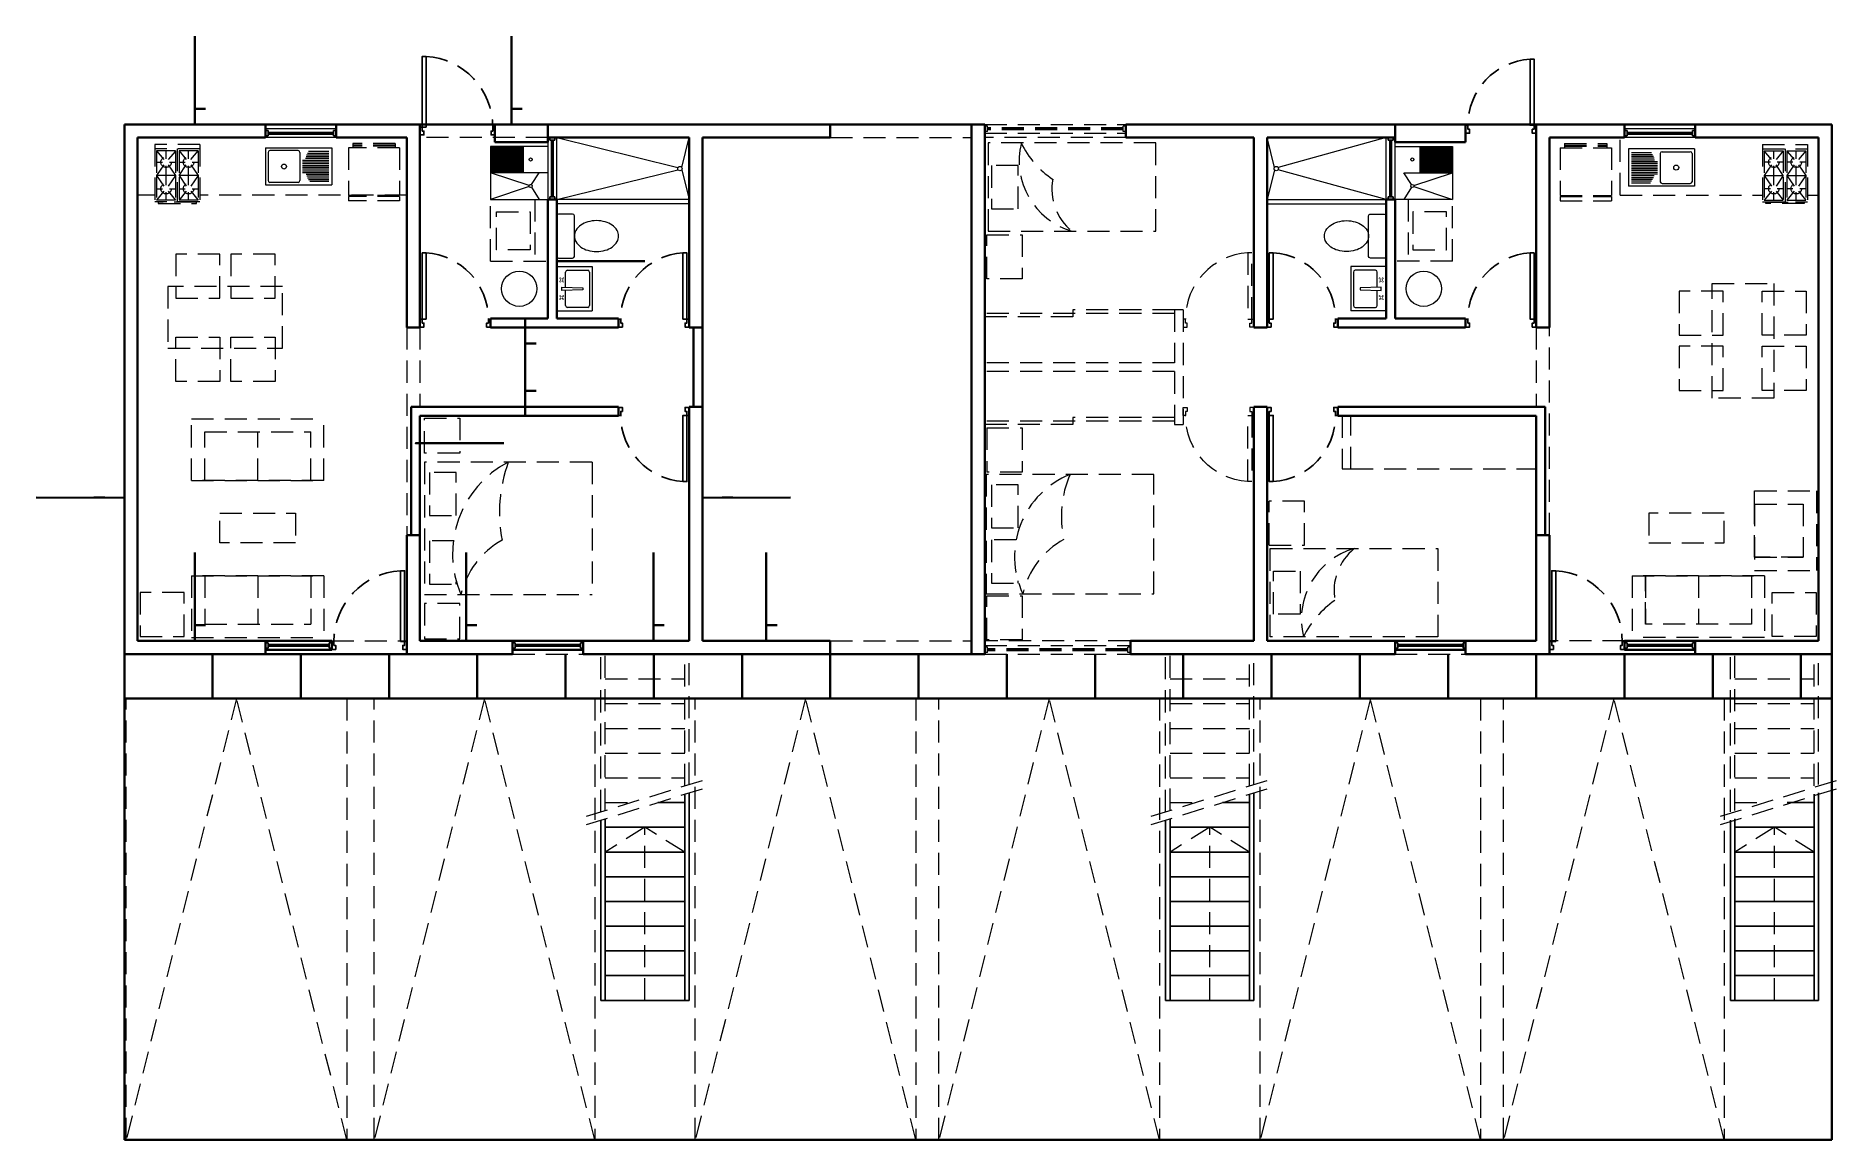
# Model space of a CAD drawing. Header units: millimetres. Extents: x 3116 to 3157, y 1704 to 1880.
# Drawn here: x 3136.87 to 3157.31, y 1867.24 to 1879.74 of the extents above.
import ezdxf

# ---------------------------------------------------------------- set-up
doc = ezdxf.new("R2010")
doc.units = ezdxf.units.MM
doc.linetypes.add('HIDDEN', pattern=[0.375, 0.25, -0.125])
for name, color, linetype, lineweight in [('A-ANNO-NOTE', 7, 'Continuous', 35), ('A-DOOR-FULL', 4, 'Continuous', 25), ('A-FLOR-LEVL', 7, 'Continuous', 35), ('A-FLOR-OVHD', 3, 'HIDDEN', 18), ('A-FLOR-STRS', 4, 'Continuous', 25), ('A-FURN', 8, 'Continuous', 18), ('A-GLAZ-FULL', 4, 'Continuous', 25), ('A-WALL-FULL-EXTR', 7, 'Continuous', 35), ('A-WALL-FULL-INTR', 7, 'Continuous', 35), ('U-PARK-MNR', 255, 'Continuous', 13)]:
    doc.layers.add(name, color=color, linetype=linetype, lineweight=lineweight)
doc.styles.add('E-ROMANS', font='romans.shx', dxfattribs={"width": 0.8})
doc.dimstyles.new('E-0200_TICK_12', dxfattribs={"dimscale": 0.001, "dimtxt": 240, "dimasz": 240, "dimexe": 120, "dimexo": 80, "dimgap": 120, "dimtad": 0, "dimzin": 0, "dimdsep": 46, "dimtxsty": 'E-ROMANS', "dimblk": 'OBLIQUE', "dimcen": 120, "dimclrd": 256, "dimclre": 256, "dimclrt": 256, "dimadec": 0, "dimazin": 0, "dimtfac": 1, "dimtmove": 1, "dimatfit": 3, "dimldrblk": 'OPEN90', "dimfxl": 1, "dimtfill": 1, "dimtolj": 1, "dimtzin": 0, "dimlwd": -1, "dimarcsym": 0})

# ---------------------------------------------------------------- blocks, each defined once
blk = doc.blocks.new('INOD')
for p, q in [((0.23, 0), (-0.23, 0)), ((-0.25, -0.02), (-0.25, -0.18)), ((-0.23, -0.2), (0.23, -0.2)), ((0.25, -0.18), (0.25, -0.02))]:
    blk.add_line(p, q)
blk.add_lwpolyline([(-0.175, -0.45, 0.07067), (-0.161, -0.549, 0.082314), (-0.124, -0.627, 0.106842), (-0.063, -0.683, 0.13438), (0, -0.7, 0.13438), (0.063, -0.683, 0.106842), (0.124, -0.627, 0.082314), (0.161, -0.549, 0.07067), (0.175, -0.45, 0.07067), (0.161, -0.351, 0.082314), (0.124, -0.273, 0.106842), (0.063, -0.217, 0.13438), (0, -0.2, 0.13438), (-0.063, -0.217, 0.106842), (-0.124, -0.273, 0.082314), (-0.161, -0.351, 0.07067)], format="xyb", close=True)
for centre, start, end in [((-0.23, -0.02), 90, 180), ((-0.23, -0.18), 180, 270), ((0.23, -0.02), 0, 90), ((0.23, -0.18), 270, 0)]:
    blk.add_arc(centre, 0.02, start, end)
blk = doc.blocks.new('DOOR-80')
for points in [[(-0.07, 0.89), (-0.07, 0.09), (-0.025, 0.09), (-0.025, 0.89), (-0.07, 0.89)], [(-0.825, 0.09), (-0.85, 0.09), (-0.85, 0), (-0.805, 0), (-0.805, 0.045), (-0.825, 0.045), (-0.825, 0.09)], [(-0.025, 0.09), (0, 0.09), (0, 0), (-0.045, 0), (-0.045, 0.045), (-0.025, 0.045), (-0.025, 0.09)]]:
    blk.add_lwpolyline(points)
at = {"linetype": 'HIDDEN'}
blk.add_arc((-0.023, 0.089), 0.802, 93.3811, 179.9341, dxfattribs=at)
blk = doc.blocks.new('DOOR-75')
for points in [[(-0.07, 0.84), (-0.07, 0.09), (-0.025, 0.09), (-0.025, 0.84), (-0.07, 0.84)], [(-0.775, 0.09), (-0.8, 0.09), (-0.8, 0), (-0.755, 0), (-0.755, 0.045), (-0.775, 0.045), (-0.775, 0.09)], [(-0.025, 0.09), (0, 0.09), (0, 0), (-0.045, 0), (-0.045, 0.045), (-0.025, 0.045), (-0.025, 0.09)]]:
    blk.add_lwpolyline(points)
at = {"linetype": 'HIDDEN'}
blk.add_arc((-0.023, 0.089), 0.752, 93.6181, 179.9249, dxfattribs=at)
blk = doc.blocks.new('_Oblique')
at = {"color": 0, "linetype": 'ByBlock', "lineweight": -2}
blk.add_line((-0.5, -0.5), (0.5, 0.5), dxfattribs=at)

msp = doc.modelspace()

# ---------------------------------------------------------------- linework, layer by layer
at = {"layer": 'A-FLOR-LEVL'}
for p, q in [((3139.473, 1878.739), (3140.273, 1878.739)), ((3141.223, 1878.739), (3142.073, 1878.739)), ((3145.873, 1878.739), (3147.473, 1878.739)), ((3153.873, 1878.739), (3153.073, 1878.739)), ((3155.673, 1878.739), (3154.873, 1878.739)), ((3140.223, 1872.889), (3139.473, 1872.889)), ((3140.223, 1872.889), (3140.223, 1872.789)), ((3142.273, 1872.889), (3143.073, 1872.889)), ((3153.073, 1872.889), (3152.273, 1872.889)), ((3154.873, 1872.889), (3154.873, 1872.789)), ((3154.873, 1872.889), (3155.673, 1872.889)), ((3137.873, 1872.739), (3137.873, 1867.239)), ((3138.873, 1872.739), (3138.873, 1872.239)), ((3140.223, 1872.789), (3139.473, 1872.789)), ((3139.473, 1872.739), (3141.073, 1872.739)), ((3139.873, 1872.739), (3139.873, 1872.239)), ((3140.873, 1872.739), (3140.873, 1872.239)), ((3141.873, 1872.739), (3141.873, 1872.239)), ((3142.273, 1872.789), (3143.073, 1872.789)), ((3142.873, 1872.739), (3142.873, 1872.239)), ((3143.873, 1872.739), (3143.873, 1872.239)), ((3144.873, 1872.739), (3144.873, 1872.239)), ((3145.873, 1872.739), (3145.873, 1872.239)), ((3145.873, 1872.739), (3147.473, 1872.739)), ((3146.873, 1872.739), (3146.873, 1872.239)), ((3147.873, 1872.739), (3147.873, 1872.239)), ((3148.873, 1872.739), (3148.873, 1872.239)), ((3149.873, 1872.739), (3149.873, 1872.239)), ((3150.873, 1872.739), (3150.873, 1872.239)), ((3151.873, 1872.739), (3151.873, 1872.239)), ((3153.073, 1872.789), (3152.273, 1872.789)), ((3152.873, 1872.739), (3152.873, 1872.239)), ((3153.873, 1872.739), (3153.873, 1872.239)), ((3154.023, 1872.739), (3155.673, 1872.739)), ((3154.873, 1872.789), (3155.673, 1872.789)), ((3154.873, 1872.739), (3154.873, 1872.239)), ((3155.873, 1872.739), (3155.873, 1872.239)), ((3156.873, 1872.739), (3156.873, 1872.239)), ((3157.223, 1872.739), (3157.223, 1867.239)), ((3137.873, 1872.239), (3157.223, 1872.239)), ((3137.873, 1867.239), (3157.223, 1867.239))]:
    msp.add_line(p, q, dxfattribs=at)
at = {"layer": 'A-FLOR-OVHD'}
for p, q in [((3142.673, 1878.589), (3141.223, 1878.589)), ((3145.873, 1878.589), (3147.473, 1878.589)), ((3147.623, 1878.739), (3149.223, 1878.739)), ((3147.653, 1878.719), (3147.623, 1878.719)), ((3147.653, 1878.659), (3147.623, 1878.659)), ((3147.623, 1878.639), (3149.223, 1878.639)), ((3149.223, 1878.589), (3147.623, 1878.589)), ((3147.653, 1878.659), (3147.653, 1878.719)), ((3149.193, 1878.699), (3147.653, 1878.699)), ((3149.193, 1878.689), (3147.653, 1878.689)), ((3149.193, 1878.679), (3147.653, 1878.679)), ((3149.223, 1878.719), (3149.193, 1878.719)), ((3149.193, 1878.659), (3149.193, 1878.719)), ((3149.223, 1878.659), (3149.193, 1878.659)), ((3149.773, 1876.599), (3147.623, 1876.599)), ((3148.623, 1876.559), (3147.623, 1876.559)), ((3148.623, 1876.639), (3148.623, 1876.559)), ((3149.773, 1876.639), (3148.623, 1876.639)), ((3149.773, 1876.639), (3149.773, 1876.039)), ((3149.873, 1876.639), (3149.773, 1876.639)), ((3149.873, 1876.639), (3149.873, 1875.339)), ((3153.873, 1876.439), (3153.873, 1875.539)), ((3154.023, 1874.089), (3154.023, 1876.439)), ((3149.773, 1876.039), (3147.623, 1876.039)), ((3149.773, 1875.939), (3147.623, 1875.939)), ((3149.773, 1875.939), (3149.773, 1875.339)), ((3149.773, 1875.379), (3147.623, 1875.379)), ((3148.623, 1875.339), (3147.623, 1875.339)), ((3149.773, 1875.419), (3148.623, 1875.419)), ((3148.623, 1875.419), (3148.623, 1875.339)), ((3149.773, 1875.339), (3149.873, 1875.339)), ((3140.223, 1872.889), (3141.073, 1872.889)), ((3145.873, 1872.889), (3147.473, 1872.889)), ((3149.273, 1872.889), (3147.623, 1872.889)), ((3154.873, 1872.889), (3154.023, 1872.889)), ((3142.273, 1872.739), (3143.073, 1872.739)), ((3143.273, 1870.955), (3143.273, 1872.739)), ((3143.323, 1870.97), (3143.323, 1872.739)), ((3144.223, 1871.249), (3144.223, 1872.739)), ((3144.273, 1871.264), (3144.273, 1872.739)), ((3147.623, 1872.839), (3149.273, 1872.839)), ((3147.653, 1872.819), (3147.623, 1872.819)), ((3147.653, 1872.759), (3147.623, 1872.759)), ((3147.623, 1872.739), (3149.273, 1872.739)), ((3147.653, 1872.759), (3147.653, 1872.819)), ((3149.243, 1872.799), (3147.653, 1872.799)), ((3149.243, 1872.789), (3147.653, 1872.789)), ((3149.243, 1872.779), (3147.653, 1872.779)), ((3149.273, 1872.819), (3149.243, 1872.819)), ((3149.243, 1872.759), (3149.243, 1872.819)), ((3149.273, 1872.759), (3149.243, 1872.759)), ((3149.673, 1870.955), (3149.673, 1872.739)), ((3149.723, 1870.97), (3149.723, 1872.739)), ((3150.623, 1871.249), (3150.623, 1872.739)), ((3150.673, 1871.264), (3150.673, 1872.739)), ((3156.073, 1870.955), (3156.073, 1872.739)), ((3156.123, 1870.97), (3156.123, 1872.739)), ((3157.023, 1871.249), (3157.023, 1872.739)), ((3157.073, 1871.264), (3157.073, 1872.739)), ((3143.323, 1872.459), (3144.223, 1872.459)), ((3149.723, 1872.459), (3150.623, 1872.459)), ((3156.123, 1872.459), (3157.023, 1872.459)), ((3143.323, 1872.179), (3144.223, 1872.179)), ((3149.723, 1872.179), (3150.623, 1872.179)), ((3156.123, 1872.179), (3157.023, 1872.179)), ((3143.323, 1871.899), (3144.223, 1871.899)), ((3149.723, 1871.899), (3150.623, 1871.899)), ((3156.123, 1871.899), (3157.023, 1871.899)), ((3143.323, 1871.619), (3144.223, 1871.619)), ((3149.723, 1871.619), (3150.623, 1871.619)), ((3156.123, 1871.619), (3157.023, 1871.619)), ((3143.323, 1871.339), (3144.223, 1871.339)), ((3149.723, 1871.339), (3150.623, 1871.339)), ((3156.123, 1871.339), (3157.023, 1871.339)), ((3143.323, 1871.059), (3143.609, 1871.059)), ((3149.723, 1871.059), (3150.009, 1871.059)), ((3156.123, 1871.059), (3156.409, 1871.059))]:
    msp.add_line(p, q, dxfattribs=at)
for points in [[(3141.073, 1876.439), (3141.073, 1874.089)], [(3141.223, 1876.439), (3141.223, 1875.539)], [(3151.673, 1875.439), (3151.673, 1874.839), (3151.773, 1874.839), (3151.773, 1875.439)], [(3151.773, 1874.839), (3153.873, 1874.839)], [(3152.273, 1872.739), (3153.073, 1872.739)], [(3143.11, 1870.904), (3144.464, 1871.323)], [(3143.11, 1870.809), (3144.464, 1871.228)], [(3149.51, 1870.904), (3150.864, 1871.323)], [(3149.51, 1870.809), (3150.864, 1871.228)], [(3155.96, 1870.904), (3157.314, 1871.323)], [(3155.96, 1870.809), (3157.314, 1871.228)], [(3144.223, 1870.499), (3143.773, 1870.779), (3143.323, 1870.499)], [(3143.773, 1868.819), (3143.773, 1870.779)], [(3150.623, 1870.499), (3150.173, 1870.779), (3149.723, 1870.499)], [(3150.173, 1868.819), (3150.173, 1870.779)], [(3157.023, 1870.499), (3156.573, 1870.779), (3156.123, 1870.499)], [(3156.573, 1868.819), (3156.573, 1870.779)]]:
    msp.add_lwpolyline(points, dxfattribs=at)
at = {"layer": 'A-FLOR-STRS'}
for p, q in [((3143.918, 1871.059), (3144.223, 1871.059)), ((3144.223, 1868.819), (3144.223, 1871.153)), ((3144.273, 1868.819), (3144.273, 1871.169)), ((3150.318, 1871.059), (3150.623, 1871.059)), ((3150.623, 1868.819), (3150.623, 1871.153)), ((3150.673, 1868.819), (3150.673, 1871.169)), ((3156.718, 1871.059), (3157.023, 1871.059)), ((3157.023, 1868.819), (3157.023, 1871.153)), ((3157.073, 1868.819), (3157.073, 1871.169)), ((3143.273, 1868.819), (3143.273, 1870.859)), ((3143.323, 1868.819), (3143.323, 1870.875)), ((3149.673, 1868.819), (3149.673, 1870.859)), ((3149.723, 1868.819), (3149.723, 1870.875)), ((3156.073, 1868.819), (3156.073, 1870.859)), ((3156.123, 1868.819), (3156.123, 1870.875)), ((3143.323, 1870.779), (3144.223, 1870.779)), ((3149.723, 1870.779), (3150.623, 1870.779)), ((3156.123, 1870.779), (3157.023, 1870.779)), ((3143.323, 1870.499), (3144.223, 1870.499)), ((3149.723, 1870.499), (3150.623, 1870.499)), ((3156.123, 1870.499), (3157.023, 1870.499)), ((3143.323, 1870.219), (3144.223, 1870.219)), ((3149.723, 1870.219), (3150.623, 1870.219)), ((3156.123, 1870.219), (3157.023, 1870.219)), ((3143.323, 1869.939), (3144.223, 1869.939)), ((3149.723, 1869.939), (3150.623, 1869.939)), ((3156.123, 1869.939), (3157.023, 1869.939)), ((3143.323, 1869.659), (3144.223, 1869.659)), ((3149.723, 1869.659), (3150.623, 1869.659)), ((3156.123, 1869.659), (3157.023, 1869.659)), ((3143.323, 1869.379), (3144.223, 1869.379)), ((3149.723, 1869.379), (3150.623, 1869.379)), ((3156.123, 1869.379), (3157.023, 1869.379)), ((3143.323, 1869.099), (3144.223, 1869.099)), ((3149.723, 1869.099), (3150.623, 1869.099)), ((3156.123, 1869.099), (3157.023, 1869.099)), ((3143.273, 1868.819), (3144.273, 1868.819)), ((3149.673, 1868.819), (3150.673, 1868.819)), ((3156.073, 1868.819), (3157.073, 1868.819))]:
    msp.add_line(p, q, dxfattribs=at)
at = {"layer": 'A-FURN'}
for p, q in [((3140.273, 1878.689), (3139.473, 1878.689)), ((3140.273, 1878.589), (3139.473, 1878.589)), ((3142.773, 1878.589), (3144.147, 1878.251)), ((3142.773, 1877.889), (3142.773, 1878.589)), ((3144.189, 1878.251), (3144.273, 1878.589)), ((3150.906, 1878.251), (3150.823, 1878.589)), ((3152.173, 1878.589), (3150.949, 1878.251)), ((3152.173, 1877.889), (3152.173, 1878.589)), ((3155.673, 1878.689), (3154.873, 1878.689)), ((3155.673, 1878.589), (3154.873, 1878.589)), ((3139.473, 1878.473), (3139.473, 1878.053)), ((3139.473, 1878.473), (3140.223, 1878.473)), ((3139.502, 1878.422), (3139.502, 1878.102)), ((3139.842, 1878.442), (3139.522, 1878.442)), ((3139.862, 1878.422), (3139.862, 1878.102)), ((3140.189, 1878.371), (3139.932, 1878.371)), ((3140.189, 1878.391), (3139.939, 1878.391)), ((3140.189, 1878.411), (3139.949, 1878.411)), ((3140.189, 1878.431), (3139.96, 1878.431)), ((3140.223, 1878.473), (3140.223, 1878.053)), ((3142.673, 1878.489), (3142.023, 1878.489)), ((3142.023, 1878.489), (3142.023, 1877.889)), ((3142.032, 1878.489), (3142.032, 1878.189)), ((3142.042, 1878.489), (3142.042, 1878.189)), ((3142.052, 1878.489), (3142.052, 1878.189)), ((3142.062, 1878.489), (3142.062, 1878.189)), ((3142.072, 1878.489), (3142.072, 1878.189)), ((3142.082, 1878.489), (3142.082, 1878.189)), ((3142.092, 1878.489), (3142.092, 1878.189)), ((3142.102, 1878.489), (3142.102, 1878.189)), ((3142.112, 1878.489), (3142.112, 1878.189)), ((3142.122, 1878.489), (3142.122, 1878.189)), ((3142.122, 1878.489), (3142.122, 1878.189)), ((3142.132, 1878.489), (3142.132, 1878.189)), ((3142.142, 1878.489), (3142.142, 1878.189)), ((3142.152, 1878.489), (3142.152, 1878.189)), ((3142.162, 1878.489), (3142.162, 1878.189)), ((3142.172, 1878.489), (3142.172, 1878.189)), ((3142.182, 1878.489), (3142.182, 1878.189)), ((3142.192, 1878.489), (3142.192, 1878.189)), ((3142.202, 1878.489), (3142.202, 1878.189)), ((3142.202, 1878.489), (3142.202, 1878.189)), ((3142.212, 1878.489), (3142.212, 1878.189)), ((3142.212, 1878.489), (3142.212, 1878.189)), ((3142.222, 1878.489), (3142.222, 1878.189)), ((3142.222, 1878.489), (3142.222, 1878.189)), ((3142.232, 1878.489), (3142.232, 1878.189)), ((3142.232, 1878.489), (3142.232, 1878.189)), ((3142.242, 1878.489), (3142.242, 1878.189)), ((3142.242, 1878.489), (3142.242, 1878.189)), ((3142.252, 1878.489), (3142.252, 1878.189)), ((3142.262, 1878.489), (3142.262, 1878.189)), ((3142.272, 1878.489), (3142.272, 1878.189)), ((3142.282, 1878.489), (3142.282, 1878.189)), ((3142.292, 1878.489), (3142.292, 1878.189)), ((3142.302, 1878.489), (3142.302, 1878.189)), ((3142.312, 1878.489), (3142.312, 1878.189)), ((3142.322, 1878.489), (3142.322, 1878.189)), ((3142.332, 1878.489), (3142.332, 1878.189)), ((3142.342, 1878.489), (3142.342, 1878.189)), ((3142.352, 1878.489), (3142.352, 1878.189)), ((3142.362, 1878.489), (3142.362, 1878.189)), ((3142.372, 1878.489), (3142.372, 1878.189)), ((3142.382, 1878.489), (3142.382, 1878.189)), ((3142.392, 1878.489), (3142.392, 1878.189)), ((3142.673, 1878.539), (3142.673, 1877.889)), ((3152.273, 1877.889), (3152.273, 1878.539)), ((3152.273, 1878.489), (3152.923, 1878.489)), ((3152.554, 1878.489), (3152.554, 1878.189)), ((3152.564, 1878.489), (3152.564, 1878.189)), ((3152.574, 1878.489), (3152.574, 1878.189)), ((3152.584, 1878.489), (3152.584, 1878.189)), ((3152.594, 1878.489), (3152.594, 1878.189)), ((3152.604, 1878.489), (3152.604, 1878.189)), ((3152.614, 1878.489), (3152.614, 1878.189)), ((3152.624, 1878.489), (3152.624, 1878.189)), ((3152.634, 1878.489), (3152.634, 1878.189)), ((3152.644, 1878.489), (3152.644, 1878.189)), ((3152.654, 1878.489), (3152.654, 1878.189)), ((3152.664, 1878.489), (3152.664, 1878.189)), ((3152.674, 1878.489), (3152.674, 1878.189)), ((3152.684, 1878.489), (3152.684, 1878.189)), ((3152.694, 1878.489), (3152.694, 1878.189)), ((3152.704, 1878.489), (3152.704, 1878.189)), ((3152.704, 1878.489), (3152.704, 1878.189)), ((3152.714, 1878.489), (3152.714, 1878.189)), ((3152.714, 1878.489), (3152.714, 1878.189)), ((3152.724, 1878.489), (3152.724, 1878.189)), ((3152.724, 1878.489), (3152.724, 1878.189)), ((3152.734, 1878.489), (3152.734, 1878.189)), ((3152.734, 1878.489), (3152.734, 1878.189)), ((3152.744, 1878.489), (3152.744, 1878.189)), ((3152.744, 1878.489), (3152.744, 1878.189)), ((3152.754, 1878.489), (3152.754, 1878.189)), ((3152.764, 1878.489), (3152.764, 1878.189)), ((3152.774, 1878.489), (3152.774, 1878.189)), ((3152.784, 1878.489), (3152.784, 1878.189)), ((3152.794, 1878.489), (3152.794, 1878.189)), ((3152.804, 1878.489), (3152.804, 1878.189)), ((3152.814, 1878.489), (3152.814, 1878.189)), ((3152.824, 1878.489), (3152.824, 1878.189)), ((3152.824, 1878.489), (3152.824, 1878.189)), ((3152.834, 1878.489), (3152.834, 1878.189)), ((3152.844, 1878.489), (3152.844, 1878.189)), ((3152.854, 1878.489), (3152.854, 1878.189)), ((3152.864, 1878.489), (3152.864, 1878.189)), ((3152.874, 1878.489), (3152.874, 1878.189)), ((3152.884, 1878.489), (3152.884, 1878.189)), ((3152.894, 1878.489), (3152.894, 1878.189)), ((3152.904, 1878.489), (3152.904, 1878.189)), ((3152.914, 1878.489), (3152.914, 1878.189)), ((3152.923, 1878.489), (3152.923, 1877.889)), ((3154.918, 1878.461), (3154.918, 1878.041)), ((3155.668, 1878.461), (3154.918, 1878.461)), ((3154.952, 1878.419), (3155.18, 1878.419)), ((3154.952, 1878.399), (3155.192, 1878.399)), ((3154.952, 1878.379), (3155.201, 1878.379)), ((3155.279, 1878.41), (3155.279, 1878.09)), ((3155.299, 1878.43), (3155.619, 1878.43)), ((3155.639, 1878.41), (3155.639, 1878.09)), ((3155.668, 1878.461), (3155.668, 1878.041)), ((3140.189, 1878.331), (3139.893, 1878.331)), ((3140.189, 1878.311), (3139.893, 1878.311)), ((3140.189, 1878.291), (3139.893, 1878.291)), ((3140.189, 1878.271), (3139.893, 1878.271)), ((3140.189, 1878.251), (3139.893, 1878.251)), ((3140.189, 1878.231), (3139.893, 1878.231)), ((3140.189, 1878.211), (3139.893, 1878.211)), ((3140.189, 1878.191), (3139.893, 1878.191)), ((3140.189, 1878.351), (3139.926, 1878.351)), ((3140.189, 1878.171), (3139.933, 1878.171)), ((3142.46, 1878.047), (3142.023, 1878.189)), ((3142.673, 1878.189), (3142.023, 1878.189)), ((3142.487, 1878.057), (3142.573, 1878.189)), ((3142.773, 1877.889), (3144.147, 1878.226)), ((3144.189, 1878.226), (3144.273, 1877.889)), ((3150.906, 1878.226), (3150.823, 1877.889)), ((3152.173, 1877.889), (3150.949, 1878.226)), ((3152.459, 1878.057), (3152.373, 1878.189)), ((3152.373, 1878.189), (3152.923, 1878.189)), ((3152.486, 1878.047), (3152.923, 1878.189)), ((3154.952, 1878.359), (3155.208, 1878.359)), ((3154.952, 1878.339), (3155.214, 1878.339)), ((3154.952, 1878.319), (3155.247, 1878.319)), ((3154.952, 1878.299), (3155.247, 1878.299)), ((3154.952, 1878.279), (3155.247, 1878.279)), ((3154.952, 1878.259), (3155.247, 1878.259)), ((3154.952, 1878.239), (3155.247, 1878.239)), ((3154.952, 1878.219), (3155.247, 1878.219)), ((3154.952, 1878.199), (3155.247, 1878.199)), ((3154.952, 1878.179), (3155.247, 1878.179)), ((3139.473, 1878.053), (3140.223, 1878.053)), ((3139.842, 1878.082), (3139.522, 1878.082)), ((3140.189, 1878.151), (3139.94, 1878.151)), ((3140.189, 1878.131), (3139.95, 1878.131)), ((3140.189, 1878.111), (3139.961, 1878.111)), ((3140.189, 1878.091), (3139.975, 1878.091)), ((3142.46, 1878.037), (3142.023, 1877.889)), ((3142.487, 1878.027), (3142.573, 1877.889)), ((3152.459, 1878.027), (3152.373, 1877.889)), ((3152.486, 1878.037), (3152.923, 1877.889)), ((3155.668, 1878.041), (3154.918, 1878.041)), ((3154.952, 1878.159), (3155.208, 1878.159)), ((3154.952, 1878.139), (3155.2, 1878.139)), ((3154.952, 1878.119), (3155.19, 1878.119)), ((3154.952, 1878.099), (3155.179, 1878.099)), ((3154.952, 1878.079), (3155.166, 1878.079)), ((3155.299, 1878.07), (3155.619, 1878.07)), ((3142.023, 1877.889), (3142.673, 1877.889)), ((3144.273, 1877.889), (3142.773, 1877.889)), ((3144.273, 1877.889), (3142.773, 1877.889)), ((3144.273, 1877.839), (3142.773, 1877.839)), ((3144.273, 1877.839), (3142.773, 1877.839)), ((3150.823, 1877.889), (3152.173, 1877.889)), ((3150.823, 1877.839), (3152.173, 1877.839)), ((3152.923, 1877.889), (3152.273, 1877.889)), ((3142.773, 1877.128), (3143.173, 1877.128)), ((3142.874, 1876.895), (3142.874, 1877.067)), ((3142.894, 1877.087), (3143.124, 1877.087)), ((3143.144, 1877.067), (3143.144, 1876.687)), ((3143.173, 1877.128), (3143.173, 1876.628)), ((3151.773, 1877.128), (3151.773, 1876.628)), ((3152.173, 1877.128), (3151.773, 1877.128)), ((3151.801, 1877.067), (3151.801, 1876.687)), ((3152.051, 1877.087), (3151.821, 1877.087)), ((3152.071, 1876.895), (3152.071, 1877.067)), ((3142.874, 1876.687), (3142.874, 1876.859)), ((3152.071, 1876.687), (3152.071, 1876.859)), ((3142.773, 1876.628), (3143.173, 1876.628)), ((3143.124, 1876.667), (3142.894, 1876.667)), ((3152.173, 1876.628), (3151.773, 1876.628)), ((3151.821, 1876.667), (3152.051, 1876.667))]:
    msp.add_line(p, q, dxfattribs=at)
at = {"layer": 'A-FURN', "linetype": 'HIDDEN'}
for p, q in [((3154.823, 1877.939), (3154.823, 1878.589)), ((3138.218, 1878.511), (3138.218, 1877.861)), ((3138.728, 1878.511), (3138.218, 1878.511)), ((3138.728, 1878.461), (3138.218, 1878.461)), ((3138.238, 1878.441), (3138.32, 1878.341)), ((3138.453, 1878.441), (3138.238, 1878.441)), ((3138.238, 1878.441), (3138.238, 1878.161)), ((3138.346, 1878.35), (3138.346, 1878.441)), ((3138.453, 1878.437), (3138.371, 1878.341)), ((3138.453, 1878.441), (3138.453, 1878.161)), ((3138.473, 1878.461), (3138.473, 1877.861)), ((3138.493, 1878.441), (3138.575, 1878.341)), ((3138.493, 1878.441), (3138.493, 1878.137)), ((3138.708, 1878.441), (3138.493, 1878.441)), ((3138.601, 1878.35), (3138.601, 1878.441)), ((3138.626, 1878.341), (3138.708, 1878.441)), ((3138.708, 1878.441), (3138.708, 1878.161)), ((3138.728, 1878.511), (3138.728, 1877.861)), ((3140.412, 1878.473), (3140.412, 1877.933)), ((3140.992, 1878.473), (3140.412, 1878.473)), ((3140.942, 1878.523), (3140.462, 1878.523)), ((3140.462, 1878.523), (3140.462, 1878.473)), ((3140.942, 1878.503), (3140.462, 1878.503)), ((3140.942, 1878.493), (3140.462, 1878.493)), ((3140.942, 1878.523), (3140.942, 1878.473)), ((3140.992, 1878.473), (3140.992, 1877.933)), ((3147.661, 1878.529), (3147.661, 1877.529)), ((3149.561, 1878.529), (3147.661, 1878.529)), ((3149.561, 1877.529), (3149.561, 1878.529)), ((3154.144, 1878.473), (3154.724, 1878.473)), ((3154.144, 1878.473), (3154.144, 1877.933)), ((3154.194, 1878.523), (3154.194, 1878.473)), ((3154.194, 1878.523), (3154.674, 1878.523)), ((3154.194, 1878.503), (3154.674, 1878.503)), ((3154.194, 1878.493), (3154.674, 1878.493)), ((3154.674, 1878.523), (3154.674, 1878.473)), ((3154.724, 1878.473), (3154.724, 1877.933)), ((3156.437, 1878.511), (3156.947, 1878.511)), ((3156.437, 1878.511), (3156.437, 1877.861)), ((3156.437, 1878.461), (3156.947, 1878.461)), ((3156.539, 1878.341), (3156.457, 1878.441)), ((3156.457, 1878.441), (3156.457, 1878.161)), ((3156.457, 1878.441), (3156.672, 1878.441)), ((3156.565, 1878.35), (3156.565, 1878.441)), ((3156.672, 1878.441), (3156.59, 1878.341)), ((3156.672, 1878.441), (3156.672, 1878.137)), ((3156.692, 1878.461), (3156.692, 1877.861)), ((3156.712, 1878.441), (3156.927, 1878.441)), ((3156.712, 1878.441), (3156.712, 1878.161)), ((3156.712, 1878.437), (3156.794, 1878.341)), ((3156.82, 1878.35), (3156.82, 1878.441)), ((3156.927, 1878.441), (3156.845, 1878.341)), ((3156.927, 1878.441), (3156.927, 1878.161)), ((3156.947, 1878.511), (3156.947, 1877.861)), ((3138.238, 1878.311), (3138.306, 1878.311)), ((3138.32, 1878.281), (3138.238, 1878.161)), ((3138.346, 1878.161), (3138.346, 1878.271)), ((3138.371, 1878.281), (3138.453, 1878.161)), ((3138.385, 1878.311), (3138.453, 1878.311)), ((3138.493, 1878.311), (3138.561, 1878.311)), ((3138.493, 1878.161), (3138.575, 1878.281)), ((3138.601, 1878.161), (3138.601, 1878.271)), ((3138.626, 1878.281), (3138.708, 1878.161)), ((3138.64, 1878.311), (3138.708, 1878.311)), ((3156.526, 1878.311), (3156.457, 1878.311)), ((3156.539, 1878.281), (3156.457, 1878.161)), ((3156.565, 1878.161), (3156.565, 1878.271)), ((3156.672, 1878.161), (3156.59, 1878.281)), ((3156.672, 1878.311), (3156.604, 1878.311)), ((3156.781, 1878.311), (3156.712, 1878.311)), ((3156.794, 1878.281), (3156.712, 1878.161)), ((3156.82, 1878.161), (3156.82, 1878.271)), ((3156.845, 1878.281), (3156.927, 1878.161)), ((3156.927, 1878.311), (3156.859, 1878.311)), ((3138.238, 1878.161), (3138.32, 1878.041)), ((3138.238, 1878.161), (3138.238, 1877.881)), ((3138.453, 1878.161), (3138.238, 1878.161)), ((3138.238, 1878.011), (3138.306, 1878.011)), ((3138.32, 1877.981), (3138.238, 1877.881)), ((3138.346, 1878.05), (3138.346, 1878.161)), ((3138.346, 1877.881), (3138.346, 1877.971)), ((3138.453, 1878.161), (3138.371, 1878.041)), ((3138.371, 1877.981), (3138.453, 1877.881)), ((3138.385, 1878.011), (3138.453, 1878.011)), ((3138.453, 1878.161), (3138.453, 1877.881)), ((3138.493, 1878.161), (3138.575, 1878.041)), ((3138.708, 1878.161), (3138.493, 1878.161)), ((3138.493, 1878.141), (3138.493, 1877.881)), ((3138.493, 1878.011), (3138.561, 1878.011)), ((3138.575, 1877.981), (3138.493, 1877.881)), ((3138.601, 1878.05), (3138.601, 1878.161)), ((3138.601, 1877.881), (3138.601, 1877.971)), ((3138.708, 1878.161), (3138.626, 1878.041)), ((3138.626, 1877.981), (3138.708, 1877.881)), ((3138.64, 1878.011), (3138.708, 1878.011)), ((3138.708, 1878.161), (3138.708, 1877.881)), ((3156.457, 1878.161), (3156.457, 1877.881)), ((3156.457, 1878.161), (3156.672, 1878.161)), ((3156.457, 1878.161), (3156.539, 1878.041)), ((3156.526, 1878.011), (3156.457, 1878.011)), ((3156.539, 1877.981), (3156.457, 1877.881)), ((3156.565, 1878.05), (3156.565, 1878.161)), ((3156.565, 1877.881), (3156.565, 1877.971)), ((3156.672, 1878.161), (3156.59, 1878.041)), ((3156.59, 1877.981), (3156.672, 1877.881)), ((3156.672, 1878.011), (3156.604, 1878.011)), ((3156.672, 1878.141), (3156.672, 1877.881)), ((3156.712, 1878.161), (3156.927, 1878.161)), ((3156.712, 1878.161), (3156.712, 1877.881)), ((3156.712, 1878.161), (3156.794, 1878.041)), ((3156.781, 1878.011), (3156.712, 1878.011)), ((3156.794, 1877.981), (3156.712, 1877.881)), ((3156.82, 1878.05), (3156.82, 1878.161)), ((3156.82, 1877.881), (3156.82, 1877.971)), ((3156.927, 1878.161), (3156.845, 1878.041)), ((3156.845, 1877.981), (3156.927, 1877.881)), ((3156.927, 1878.011), (3156.859, 1878.011)), ((3156.927, 1878.161), (3156.927, 1877.881)), ((3138.218, 1877.939), (3138.019, 1877.939)), ((3138.728, 1877.861), (3138.218, 1877.861)), ((3138.453, 1877.881), (3138.238, 1877.881)), ((3138.708, 1877.881), (3138.493, 1877.881)), ((3141.073, 1877.939), (3138.728, 1877.939)), ((3140.992, 1877.933), (3140.412, 1877.933)), ((3140.992, 1877.923), (3140.412, 1877.923)), ((3140.412, 1877.923), (3140.412, 1877.873)), ((3140.992, 1877.873), (3140.412, 1877.873)), ((3140.422, 1877.933), (3140.422, 1877.923)), ((3140.982, 1877.933), (3140.982, 1877.923)), ((3140.992, 1877.923), (3140.992, 1877.873)), ((3142.023, 1877.189), (3142.023, 1877.889)), ((3142.523, 1877.889), (3142.523, 1877.189)), ((3152.423, 1877.889), (3152.423, 1877.189)), ((3152.923, 1877.189), (3152.923, 1877.889)), ((3154.144, 1877.933), (3154.724, 1877.933)), ((3154.144, 1877.923), (3154.144, 1877.873)), ((3154.144, 1877.923), (3154.724, 1877.923)), ((3154.144, 1877.873), (3154.724, 1877.873)), ((3154.154, 1877.933), (3154.154, 1877.923)), ((3154.714, 1877.933), (3154.714, 1877.923)), ((3154.724, 1877.923), (3154.724, 1877.873)), ((3154.823, 1877.939), (3156.437, 1877.939)), ((3156.437, 1877.861), (3156.947, 1877.861)), ((3156.457, 1877.881), (3156.672, 1877.881)), ((3156.712, 1877.881), (3156.927, 1877.881)), ((3156.947, 1877.939), (3157.073, 1877.939)), ((3147.648, 1876.99), (3147.648, 1877.49)), ((3147.648, 1877.49), (3148.048, 1877.49)), ((3147.661, 1877.529), (3149.561, 1877.529)), ((3148.048, 1877.49), (3148.048, 1876.99)), ((3138.956, 1877.271), (3138.456, 1877.271)), ((3138.456, 1877.271), (3138.456, 1876.771)), ((3138.956, 1876.771), (3138.956, 1877.271)), ((3139.081, 1877.271), (3139.081, 1876.771)), ((3139.581, 1877.271), (3139.081, 1877.271)), ((3139.581, 1876.771), (3139.581, 1877.271)), ((3142.023, 1877.189), (3142.673, 1877.189)), ((3152.923, 1877.189), (3152.273, 1877.189)), ((3148.048, 1876.99), (3147.648, 1876.99)), ((3155.865, 1876.937), (3156.565, 1876.937)), ((3155.865, 1875.637), (3155.865, 1876.937)), ((3156.565, 1876.937), (3156.565, 1875.637)), ((3139.667, 1876.903), (3138.367, 1876.903)), ((3138.367, 1876.903), (3138.367, 1876.203)), ((3138.456, 1876.771), (3138.956, 1876.771)), ((3139.081, 1876.771), (3139.581, 1876.771)), ((3139.667, 1876.203), (3139.667, 1876.903)), ((3155.991, 1876.851), (3155.491, 1876.851)), ((3155.491, 1876.851), (3155.491, 1876.351)), ((3155.991, 1876.351), (3155.991, 1876.851)), ((3156.433, 1876.851), (3156.933, 1876.851)), ((3156.433, 1876.351), (3156.433, 1876.851)), ((3156.933, 1876.851), (3156.933, 1876.351)), ((3138.456, 1875.829), (3138.456, 1876.329)), ((3138.456, 1876.329), (3138.956, 1876.329)), ((3138.956, 1876.329), (3138.956, 1875.829)), ((3139.081, 1875.829), (3139.081, 1876.329)), ((3139.081, 1876.329), (3139.581, 1876.329)), ((3139.581, 1876.329), (3139.581, 1875.829)), ((3155.491, 1876.351), (3155.991, 1876.351)), ((3156.933, 1876.351), (3156.433, 1876.351)), ((3138.367, 1876.203), (3139.667, 1876.203)), ((3155.991, 1876.227), (3155.491, 1876.227)), ((3155.491, 1876.227), (3155.491, 1875.727)), ((3155.991, 1875.727), (3155.991, 1876.227)), ((3156.433, 1876.227), (3156.933, 1876.227)), ((3156.433, 1875.727), (3156.433, 1876.227)), ((3156.933, 1876.227), (3156.933, 1875.727)), ((3138.956, 1875.829), (3138.456, 1875.829)), ((3139.581, 1875.829), (3139.081, 1875.829)), ((3155.491, 1875.727), (3155.991, 1875.727)), ((3156.933, 1875.727), (3156.433, 1875.727)), ((3156.565, 1875.637), (3155.865, 1875.637)), ((3138.635, 1874.706), (3138.635, 1875.406)), ((3138.635, 1875.406), (3140.135, 1875.406)), ((3140.135, 1874.706), (3140.135, 1875.406)), ((3147.648, 1875.302), (3147.648, 1874.802)), ((3147.648, 1875.302), (3148.048, 1875.302)), ((3148.048, 1875.302), (3148.048, 1874.802)), ((3138.785, 1875.256), (3139.985, 1875.256)), ((3138.785, 1874.706), (3138.785, 1875.256)), ((3139.385, 1874.706), (3139.385, 1875.256)), ((3139.985, 1874.706), (3139.985, 1875.256)), ((3141.273, 1874.914), (3141.273, 1873.414)), ((3143.173, 1874.914), (3141.273, 1874.914)), ((3143.173, 1874.914), (3143.173, 1873.414)), ((3140.135, 1874.706), (3138.635, 1874.706)), ((3138.635, 1874.706), (3140.135, 1874.706)), ((3147.641, 1874.774), (3147.641, 1873.424)), ((3149.541, 1874.774), (3147.641, 1874.774)), ((3148.048, 1874.802), (3147.648, 1874.802)), ((3149.541, 1873.424), (3149.541, 1874.774)), ((3156.348, 1874.438), (3156.348, 1874.588)), ((3156.348, 1874.588), (3157.048, 1874.588)), ((3157.048, 1874.588), (3157.048, 1873.688)), ((3150.846, 1873.974), (3150.846, 1874.474)), ((3151.246, 1874.474), (3150.846, 1874.474)), ((3151.246, 1873.974), (3151.246, 1874.474)), ((3156.348, 1874.438), (3156.348, 1873.688)), ((3156.348, 1873.838), (3156.348, 1874.438)), ((3156.348, 1874.438), (3156.898, 1874.438)), ((3156.348, 1873.838), (3156.348, 1874.438)), ((3156.898, 1874.438), (3156.898, 1873.838)), ((3150.846, 1873.974), (3151.246, 1873.974)), ((3150.859, 1873.935), (3152.759, 1873.935)), ((3150.859, 1872.935), (3150.859, 1873.935)), ((3152.759, 1873.935), (3152.759, 1872.935)), ((3156.898, 1873.838), (3156.348, 1873.838)), ((3156.348, 1873.838), (3156.898, 1873.838)), ((3156.348, 1873.688), (3157.048, 1873.688)), ((3138.635, 1873.628), (3138.635, 1872.928)), ((3140.135, 1873.628), (3138.635, 1873.628)), ((3138.635, 1873.628), (3140.135, 1873.628)), ((3138.785, 1873.628), (3138.785, 1873.078)), ((3139.385, 1873.628), (3139.385, 1873.078)), ((3139.985, 1873.628), (3139.985, 1873.078)), ((3140.135, 1873.628), (3140.135, 1872.928)), ((3154.961, 1873.628), (3154.961, 1872.928)), ((3156.461, 1873.628), (3154.961, 1873.628)), ((3154.961, 1873.628), (3156.461, 1873.628)), ((3155.111, 1873.628), (3155.111, 1873.078)), ((3155.111, 1873.078), (3155.111, 1873.628)), ((3155.711, 1873.628), (3155.711, 1873.078)), ((3156.311, 1873.628), (3156.311, 1873.078)), ((3156.461, 1873.628), (3156.461, 1872.928)), ((3138.551, 1873.438), (3138.051, 1873.438)), ((3138.051, 1873.438), (3138.051, 1872.938)), ((3138.551, 1872.938), (3138.551, 1873.438)), ((3141.273, 1873.414), (3143.173, 1873.414)), ((3147.641, 1873.424), (3149.541, 1873.424)), ((3147.648, 1872.9), (3147.648, 1873.4)), ((3147.648, 1873.4), (3148.048, 1873.4)), ((3148.048, 1873.4), (3148.048, 1872.9)), ((3156.545, 1872.938), (3156.545, 1873.438)), ((3156.545, 1873.438), (3157.045, 1873.438)), ((3157.045, 1873.438), (3157.045, 1872.938)), ((3138.785, 1873.078), (3139.985, 1873.078)), ((3156.311, 1873.078), (3155.111, 1873.078)), ((3138.051, 1872.938), (3138.551, 1872.938)), ((3138.635, 1872.928), (3140.135, 1872.928)), ((3148.048, 1872.9), (3147.648, 1872.9)), ((3152.759, 1872.935), (3150.859, 1872.935)), ((3156.461, 1872.928), (3154.961, 1872.928)), ((3157.045, 1872.938), (3156.545, 1872.938))]:
    msp.add_line(p, q, dxfattribs=at)
for points in [[(3148.001, 1878.272), (3147.698, 1878.272), (3147.698, 1877.784), (3148.001, 1877.784)], [(3138.689, 1877.857), (3138.258, 1877.857), (3138.258, 1877.844), (3138.689, 1877.844)], [(3156.476, 1877.857), (3156.908, 1877.857), (3156.908, 1877.844), (3156.476, 1877.844)], [(3142.089, 1877.749), (3142.47, 1877.749), (3142.47, 1877.319), (3142.089, 1877.319)], [(3152.856, 1877.749), (3152.475, 1877.749), (3152.475, 1877.319), (3152.856, 1877.319)], [(3141.633, 1874.797), (3141.331, 1874.797), (3141.331, 1874.309), (3141.633, 1874.309)], [(3148.001, 1874.657), (3147.698, 1874.657), (3147.698, 1874.169), (3148.001, 1874.169)], [(3139.813, 1874.335), (3139.813, 1874), (3138.956, 1874), (3138.956, 1874.335)], [(3155.147, 1874.335), (3155.147, 1874), (3156.004, 1874), (3156.004, 1874.335)], [(3151.199, 1873.192), (3150.896, 1873.192), (3150.896, 1873.681), (3151.199, 1873.681)]]:
    msp.add_lwpolyline(points, close=True, dxfattribs=at)
at = {"layer": 'A-FURN', "const_width": 0.005}
for points in [[(3142.812, 1876.988, -1), (3142.812, 1877.003, -1)], [(3142.805, 1876.959, -1), (3142.82, 1876.959, -1)], [(3142.829, 1876.989, -1), (3142.829, 1876.964, -1)], [(3142.854, 1876.959, 1), (3142.839, 1876.959, 1)], [(3142.847, 1876.988, 1), (3142.847, 1877.003, 1)], [(3152.098, 1876.988, -1), (3152.098, 1877.003, -1)], [(3152.092, 1876.959, -1), (3152.107, 1876.959, -1)], [(3152.116, 1876.989, 1), (3152.116, 1876.964, 1)], [(3152.133, 1876.988, 1), (3152.133, 1877.003, 1)], [(3152.14, 1876.959, 1), (3152.125, 1876.959, 1)], [(3142.812, 1876.788, -1), (3142.812, 1876.803, -1)], [(3142.805, 1876.759, -1), (3142.82, 1876.759, -1)], [(3142.829, 1876.789, -1), (3142.829, 1876.764, -1)], [(3142.854, 1876.759, 1), (3142.839, 1876.759, 1)], [(3142.847, 1876.788, 1), (3142.847, 1876.803, 1)], [(3152.098, 1876.788, -1), (3152.098, 1876.803, -1)], [(3152.092, 1876.759, -1), (3152.107, 1876.759, -1)], [(3152.116, 1876.789, 1), (3152.116, 1876.764, 1)], [(3152.133, 1876.788, 1), (3152.133, 1876.803, 1)], [(3152.14, 1876.759, 1), (3152.125, 1876.759, 1)]]:
    msp.add_lwpolyline(points, format="xyb", close=True, dxfattribs=at)
at = {"layer": 'A-FURN'}
for points in [[(3143.069, 1876.887), (3143.069, 1876.867), (3142.829, 1876.857), (3142.829, 1876.897)], [(3151.876, 1876.887), (3151.876, 1876.867), (3152.116, 1876.857), (3152.116, 1876.897)]]:
    msp.add_lwpolyline(points, close=True, dxfattribs=at)
at = {"layer": 'A-FURN', "linetype": 'HIDDEN'}
for points in [[(3141.273, 1875.414), (3141.673, 1875.414), (3141.673, 1875.014), (3141.273, 1875.014), (3141.273, 1875.414)], [(3141.612, 1874.023), (3141.331, 1874.023), (3141.331, 1873.534), (3141.633, 1873.534), (3141.633, 1873.559)], [(3147.979, 1874.033), (3147.698, 1874.033), (3147.698, 1873.545), (3148.001, 1873.545), (3148.001, 1873.57)], [(3141.273, 1872.914), (3141.673, 1872.914), (3141.673, 1873.314), (3141.273, 1873.314), (3141.273, 1872.914)]]:
    msp.add_lwpolyline(points, dxfattribs=at)
for centre in [(3138.346, 1878.311), (3138.601, 1878.311), (3156.565, 1878.311), (3156.82, 1878.311), (3138.346, 1878.011), (3138.601, 1878.011), (3156.565, 1878.011), (3156.82, 1878.011)]:
    msp.add_circle(centre, 0.0594, dxfattribs=at)
at = {"layer": 'A-FURN'}
for centre, radius in [((3139.682, 1878.262), 0.0284), ((3142.477, 1878.341), 0.0181), ((3144.168, 1878.239), 0.0246), ((3150.927, 1878.239), 0.0246), ((3152.468, 1878.341), 0.0181), ((3155.459, 1878.25), 0.0284), ((3142.477, 1878.042), 0.0181), ((3152.468, 1878.041), 0.0181), ((3142.348, 1876.878), 0.2), ((3152.598, 1876.878), 0.2)]:
    msp.add_circle(centre, radius, dxfattribs=at)
for centre, start, end in [((3139.522, 1878.422), 90, 180), ((3139.842, 1878.422), 0, 90), ((3155.299, 1878.41), 90, 180), ((3155.619, 1878.41), 0, 90), ((3139.522, 1878.102), 180, 270), ((3139.842, 1878.102), 270, 0), ((3155.299, 1878.09), 180, 270), ((3155.619, 1878.09), 270, 0), ((3142.894, 1877.067), 90, 180), ((3143.124, 1877.067), 0, 90), ((3151.821, 1877.067), 90, 180), ((3152.051, 1877.067), 0, 90), ((3142.894, 1876.687), 180, 270), ((3143.124, 1876.687), 270, 0), ((3151.821, 1876.687), 180, 270), ((3152.051, 1876.687), 270, 0)]:
    msp.add_arc(centre, 0.02, start, end, dxfattribs=at)
at = {"layer": 'A-FURN', "linetype": 'HIDDEN'}
for centre, radius, start, end in [((3148.842, 1878.326), 0.829, 165.8376, 253.842), ((3148.99, 1878.993), 1.06, 205.9927, 235.655), ((3148.998, 1878.008), 0.615, 169.6888, 231.0441), ((3142.763, 1873.875), 1.171, 117.4653, 203.2116), ((3143.803, 1874.344), 1.679, 160.1455, 190.7924), ((3148.961, 1873.846), 1, 111.7559, 204.9386), ((3149.661, 1874.302), 1.17, 156.1714, 192.9265), ((3142.605, 1873.203), 0.941, 118.6672, 167.0769), ((3148.972, 1873.214), 0.941, 118.6672, 167.0769), ((3152.04, 1873.139), 0.829, 106.158, 194.1624), ((3152.196, 1873.457), 0.615, 128.9559, 190.3112), ((3152.188, 1872.472), 1.06, 124.345, 154.0073)]:
    msp.add_arc(centre, radius, start, end, dxfattribs=at)
at = {"layer": 'A-GLAZ-FULL'}
for p, q in [((3139.503, 1878.669), (3139.473, 1878.669)), ((3139.503, 1878.609), (3139.473, 1878.609)), ((3139.503, 1878.609), (3139.503, 1878.669)), ((3140.243, 1878.649), (3139.503, 1878.649)), ((3140.243, 1878.639), (3139.503, 1878.639)), ((3140.243, 1878.629), (3139.503, 1878.629)), ((3140.273, 1878.669), (3140.243, 1878.669)), ((3140.243, 1878.609), (3140.243, 1878.669)), ((3140.273, 1878.609), (3140.243, 1878.609)), ((3142.693, 1878.589), (3142.693, 1878.559)), ((3142.753, 1878.589), (3142.753, 1878.559)), ((3152.193, 1878.589), (3152.193, 1878.559)), ((3152.253, 1878.589), (3152.253, 1878.559)), ((3154.903, 1878.669), (3154.873, 1878.669)), ((3154.903, 1878.609), (3154.873, 1878.609)), ((3154.903, 1878.609), (3154.903, 1878.669)), ((3155.643, 1878.649), (3154.903, 1878.649)), ((3155.643, 1878.639), (3154.903, 1878.639)), ((3155.643, 1878.629), (3154.903, 1878.629)), ((3155.673, 1878.669), (3155.643, 1878.669)), ((3155.643, 1878.609), (3155.643, 1878.669)), ((3155.673, 1878.609), (3155.643, 1878.609)), ((3142.753, 1878.559), (3142.693, 1878.559)), ((3142.713, 1878.559), (3142.713, 1877.919)), ((3142.723, 1878.559), (3142.723, 1877.919)), ((3142.733, 1878.559), (3142.733, 1877.919)), ((3152.193, 1878.559), (3152.253, 1878.559)), ((3152.213, 1878.559), (3152.213, 1877.919)), ((3152.223, 1878.559), (3152.223, 1877.919)), ((3152.233, 1878.559), (3152.233, 1877.919)), ((3142.753, 1877.919), (3142.693, 1877.919)), ((3142.693, 1877.919), (3142.693, 1877.889)), ((3142.753, 1877.919), (3142.753, 1877.889)), ((3152.193, 1877.919), (3152.253, 1877.919)), ((3152.193, 1877.919), (3152.193, 1877.889)), ((3152.253, 1877.919), (3152.253, 1877.889)), ((3139.503, 1872.869), (3139.473, 1872.869)), ((3139.503, 1872.809), (3139.503, 1872.869)), ((3140.193, 1872.849), (3139.503, 1872.849)), ((3140.223, 1872.869), (3140.193, 1872.869)), ((3140.193, 1872.809), (3140.193, 1872.869)), ((3142.273, 1872.869), (3142.303, 1872.869)), ((3142.303, 1872.809), (3142.303, 1872.869)), ((3142.303, 1872.849), (3143.043, 1872.849)), ((3143.043, 1872.809), (3143.043, 1872.869)), ((3143.043, 1872.869), (3143.073, 1872.869)), ((3152.303, 1872.869), (3152.273, 1872.869)), ((3152.303, 1872.869), (3152.303, 1872.809)), ((3153.043, 1872.849), (3152.303, 1872.849)), ((3153.073, 1872.869), (3153.043, 1872.869)), ((3153.043, 1872.869), (3153.043, 1872.809)), ((3154.873, 1872.869), (3154.903, 1872.869)), ((3154.903, 1872.809), (3154.903, 1872.869)), ((3154.903, 1872.849), (3155.643, 1872.849)), ((3155.643, 1872.809), (3155.643, 1872.869)), ((3155.643, 1872.869), (3155.673, 1872.869)), ((3139.503, 1872.809), (3139.473, 1872.809)), ((3140.193, 1872.839), (3139.503, 1872.839)), ((3140.193, 1872.829), (3139.503, 1872.829)), ((3140.223, 1872.809), (3140.193, 1872.809)), ((3142.273, 1872.809), (3142.303, 1872.809)), ((3142.303, 1872.839), (3143.043, 1872.839)), ((3142.303, 1872.829), (3143.043, 1872.829)), ((3143.043, 1872.809), (3143.073, 1872.809)), ((3152.303, 1872.809), (3152.273, 1872.809)), ((3153.043, 1872.839), (3152.303, 1872.839)), ((3153.043, 1872.829), (3152.303, 1872.829)), ((3153.073, 1872.809), (3153.043, 1872.809)), ((3154.873, 1872.809), (3154.903, 1872.809)), ((3154.903, 1872.839), (3155.643, 1872.839)), ((3154.903, 1872.829), (3155.643, 1872.829)), ((3155.643, 1872.809), (3155.673, 1872.809))]:
    msp.add_line(p, q, dxfattribs=at)
at = {"layer": 'A-WALL-FULL-EXTR'}
for p, q in [((3137.873, 1872.739), (3137.873, 1878.739)), ((3138.023, 1872.889), (3138.023, 1878.589)), ((3139.473, 1878.739), (3139.473, 1878.589)), ((3140.273, 1878.739), (3140.273, 1878.589)), ((3140.273, 1878.739), (3141.073, 1878.739)), ((3140.273, 1878.589), (3141.073, 1878.589)), ((3141.073, 1878.739), (3141.223, 1878.739)), ((3141.073, 1876.439), (3141.073, 1878.589)), ((3141.223, 1876.439), (3141.223, 1878.739)), ((3145.873, 1878.739), (3142.673, 1878.739)), ((3142.673, 1878.739), (3142.673, 1878.589)), ((3144.273, 1878.589), (3142.673, 1878.589)), ((3144.273, 1878.589), (3142.673, 1878.589)), ((3144.273, 1876.439), (3144.273, 1878.589)), ((3144.423, 1876.439), (3144.423, 1878.589)), ((3144.423, 1878.589), (3145.873, 1878.589)), ((3145.873, 1878.589), (3145.873, 1878.739)), ((3147.473, 1872.739), (3147.473, 1878.739)), ((3147.473, 1878.739), (3147.623, 1878.739)), ((3147.623, 1872.739), (3147.623, 1878.739)), ((3149.223, 1878.589), (3149.223, 1878.739)), ((3150.673, 1878.589), (3149.223, 1878.589)), ((3150.673, 1876.439), (3150.673, 1878.589)), ((3150.823, 1876.439), (3150.823, 1878.589)), ((3152.273, 1878.589), (3152.273, 1878.739)), ((3153.873, 1876.439), (3153.873, 1878.739)), ((3154.873, 1878.739), (3153.873, 1878.739)), ((3154.023, 1876.439), (3154.023, 1878.589)), ((3154.873, 1878.589), (3154.023, 1878.589)), ((3154.873, 1878.589), (3154.873, 1878.739)), ((3157.223, 1878.739), (3155.673, 1878.739)), ((3155.673, 1878.589), (3155.673, 1878.739)), ((3157.073, 1878.589), (3155.673, 1878.589)), ((3157.073, 1872.889), (3157.073, 1878.589)), ((3157.223, 1872.739), (3157.223, 1878.739)), ((3141.073, 1876.439), (3141.223, 1876.439)), ((3144.423, 1876.439), (3144.273, 1876.439)), ((3150.823, 1876.439), (3150.673, 1876.439)), ((3154.023, 1876.439), (3153.873, 1876.439)), ((3144.273, 1875.539), (3144.423, 1875.539)), ((3144.273, 1872.889), (3144.273, 1875.539)), ((3144.423, 1872.889), (3144.423, 1875.539)), ((3150.673, 1872.889), (3150.673, 1875.539)), ((3150.823, 1875.539), (3150.673, 1875.539)), ((3150.823, 1872.889), (3150.823, 1875.539)), ((3141.073, 1872.739), (3141.073, 1874.089)), ((3141.073, 1874.089), (3141.223, 1874.089)), ((3141.223, 1872.889), (3141.223, 1874.089)), ((3153.873, 1872.889), (3153.873, 1874.089)), ((3153.873, 1874.089), (3154.023, 1874.089)), ((3154.023, 1872.739), (3154.023, 1874.089)), ((3139.473, 1872.889), (3138.023, 1872.889)), ((3139.473, 1872.739), (3139.473, 1872.889)), ((3142.273, 1872.889), (3141.223, 1872.889)), ((3142.273, 1872.739), (3142.273, 1872.889)), ((3144.273, 1872.889), (3143.073, 1872.889)), ((3143.073, 1872.739), (3143.073, 1872.889)), ((3144.423, 1872.889), (3145.873, 1872.889)), ((3145.873, 1872.889), (3145.873, 1872.739)), ((3149.273, 1872.739), (3149.273, 1872.889)), ((3149.273, 1872.889), (3150.673, 1872.889)), ((3152.273, 1872.889), (3150.823, 1872.889)), ((3152.273, 1872.889), (3152.273, 1872.739)), ((3153.873, 1872.889), (3153.073, 1872.889)), ((3153.073, 1872.739), (3153.073, 1872.889)), ((3157.073, 1872.889), (3155.673, 1872.889)), ((3155.673, 1872.739), (3155.673, 1872.889)), ((3137.873, 1872.739), (3139.473, 1872.739)), ((3142.273, 1872.739), (3141.073, 1872.739)), ((3145.873, 1872.739), (3143.073, 1872.739)), ((3147.473, 1872.739), (3147.623, 1872.739)), ((3149.273, 1872.739), (3152.273, 1872.739)), ((3153.873, 1872.739), (3153.073, 1872.739)), ((3154.023, 1872.739), (3153.873, 1872.739)), ((3157.223, 1872.739), (3155.673, 1872.739))]:
    msp.add_line(p, q, dxfattribs=at)
for points in [[(3139.473, 1878.739), (3137.873, 1878.739)], [(3139.473, 1878.589), (3138.023, 1878.589)], [(3152.273, 1878.739), (3149.223, 1878.739)], [(3152.273, 1878.589), (3150.823, 1878.589)]]:
    msp.add_lwpolyline(points, dxfattribs=at)
at = {"layer": 'A-WALL-FULL-INTR'}
for p, q in [((3142.073, 1878.539), (3142.073, 1878.739)), ((3142.073, 1878.739), (3142.673, 1878.739)), ((3142.673, 1878.539), (3142.673, 1878.589)), ((3153.073, 1878.739), (3152.273, 1878.739)), ((3152.273, 1878.539), (3152.273, 1878.589)), ((3153.073, 1878.539), (3153.073, 1878.739)), ((3142.073, 1878.539), (3142.673, 1878.539)), ((3153.073, 1878.539), (3152.273, 1878.539)), ((3142.673, 1877.889), (3142.673, 1876.539)), ((3142.773, 1877.889), (3142.673, 1877.889)), ((3142.773, 1877.889), (3142.773, 1876.539)), ((3152.173, 1877.889), (3152.173, 1876.539)), ((3142.023, 1876.539), (3142.673, 1876.539)), ((3142.023, 1876.539), (3142.023, 1876.439)), ((3143.473, 1876.539), (3142.773, 1876.539)), ((3143.473, 1876.439), (3143.473, 1876.539)), ((3151.623, 1876.439), (3151.623, 1876.539)), ((3151.623, 1876.539), (3152.173, 1876.539)), ((3153.073, 1876.539), (3152.273, 1876.539)), ((3153.073, 1876.539), (3153.073, 1876.439)), ((3142.023, 1876.439), (3143.473, 1876.439)), ((3153.073, 1876.439), (3151.623, 1876.439)), ((3141.123, 1875.539), (3143.473, 1875.539)), ((3141.123, 1875.539), (3141.123, 1874.089)), ((3143.473, 1875.439), (3143.473, 1875.539)), ((3151.623, 1875.439), (3151.623, 1875.539)), ((3153.973, 1875.539), (3151.623, 1875.539)), ((3153.973, 1874.089), (3153.973, 1875.539)), ((3141.223, 1875.439), (3143.473, 1875.439)), ((3141.223, 1875.439), (3141.223, 1874.089)), ((3153.873, 1875.439), (3151.623, 1875.439)), ((3153.873, 1875.439), (3153.873, 1874.089))]:
    msp.add_line(p, q, dxfattribs=at)
for points in [[(3152.173, 1877.889), (3152.273, 1877.889), (3152.273, 1876.539)], [(3144.323, 1876.439), (3144.323, 1875.539)], [(3144.423, 1876.439), (3144.423, 1875.539)]]:
    msp.add_lwpolyline(points, dxfattribs=at)
at = {"layer": 'U-PARK-MNR', "linetype": 'HIDDEN'}
for points in [[(3140.393, 1867.239), (3137.893, 1867.239), (3137.893, 1872.239), (3140.393, 1872.239), (3140.393, 1867.239)], [(3140.393, 1867.239), (3139.143, 1872.239), (3137.893, 1867.239)], [(3143.203, 1867.239), (3140.703, 1867.239), (3140.703, 1872.239), (3143.203, 1872.239), (3143.203, 1867.239)], [(3143.203, 1867.239), (3141.953, 1872.239), (3140.703, 1867.239)], [(3146.843, 1867.239), (3144.343, 1867.239), (3144.343, 1872.239), (3146.843, 1872.239), (3146.843, 1867.239)], [(3146.843, 1867.239), (3145.593, 1872.239), (3144.343, 1867.239)], [(3149.603, 1867.239), (3147.103, 1867.239), (3147.103, 1872.239), (3149.603, 1872.239), (3149.603, 1867.239)], [(3149.603, 1867.239), (3148.353, 1872.239), (3147.103, 1867.239)], [(3153.243, 1867.239), (3150.743, 1867.239), (3150.743, 1872.239), (3153.243, 1872.239), (3153.243, 1867.239)], [(3153.243, 1867.239), (3151.993, 1872.239), (3150.743, 1867.239)], [(3156.003, 1867.239), (3153.503, 1867.239), (3153.503, 1872.239), (3156.003, 1872.239), (3156.003, 1867.239)], [(3156.003, 1867.239), (3154.753, 1872.239), (3153.503, 1867.239)]]:
    msp.add_lwpolyline(points, dxfattribs=at)

# ---------------------------------------------------------------- block references
at = {"layer": 'A-DOOR-FULL', "xscale": -1}
for name, p in [('DOOR-80', (3141.223, 1878.619)), ('DOOR-75', (3141.223, 1876.444)), ('DOOR-75', (3150.823, 1876.444)), ('DOOR-80', (3154.023, 1872.794))]:
    msp.add_blockref(name, p, dxfattribs=at)
at = {"layer": 'A-DOOR-FULL'}
for name, p in [('DOOR-75', (3153.873, 1878.639)), ('DOOR-75', (3144.273, 1876.444)), ('DOOR-75', (3153.873, 1876.444)), ('DOOR-80', (3141.073, 1872.794))]:
    msp.add_blockref(name, p, dxfattribs=at)
at = {"layer": 'A-DOOR-FULL', "xscale": -1, "rotation": 180}
msp.add_blockref('DOOR-75', (3144.273, 1875.534), dxfattribs=at)
at = {"layer": 'A-DOOR-FULL', "rotation": 180}
msp.add_blockref('DOOR-75', (3150.823, 1875.534), dxfattribs=at)
at = {"layer": 'A-FLOR-OVHD'}
msp.add_blockref('DOOR-75', (3150.673, 1876.444), dxfattribs=at)
at = {"layer": 'A-FLOR-OVHD', "xscale": -1, "rotation": 180}
msp.add_blockref('DOOR-75', (3150.673, 1875.534), dxfattribs=at)
at = {"layer": 'A-FURN', "rotation": 90}
msp.add_blockref('INOD', (3142.773, 1877.474), dxfattribs=at)
at = {"layer": 'A-FURN', "xscale": -1, "rotation": 270}
msp.add_blockref('INOD', (3152.173, 1877.474), dxfattribs=at)

# ---------------------------------------------------------------- leaders
at = {"layer": 'A-ANNO-NOTE'}
for points in [[(3138.673, 1878.739), (3138.673, 1878.917), (3138.794, 1878.917)], [(3142.259, 1878.739), (3142.259, 1878.917), (3142.38, 1878.917)], [(3142.773, 1877.191), (3142.996, 1877.191), (3143.117, 1877.191)], [(3142.417, 1875.542), (3142.417, 1875.72), (3142.539, 1875.72)], [(3142.417, 1876.439), (3142.417, 1876.256), (3142.539, 1876.256)], [(3141.173, 1875.129), (3141.396, 1875.129), (3141.517, 1875.129)], [(3137.873, 1874.511), (3137.65, 1874.512), (3137.528, 1874.512)], [(3144.423, 1874.511), (3144.646, 1874.512), (3144.767, 1874.512)], [(3138.673, 1872.889), (3138.673, 1873.067), (3138.794, 1873.067)], [(3141.748, 1872.889), (3141.748, 1873.067), (3141.869, 1873.067)], [(3143.87, 1872.889), (3143.87, 1873.067), (3143.991, 1873.067)], [(3145.148, 1872.889), (3145.148, 1873.067), (3145.269, 1873.067)]]:
    msp.add_leader(points, dimstyle='E-0200_TICK_12', override={"dimasz": 0.2, "dimgap": 0.8, "dimtad": 0, "dimldrblk": 'Open90'}, dxfattribs=at)

doc.saveas('drawing.dxf')
